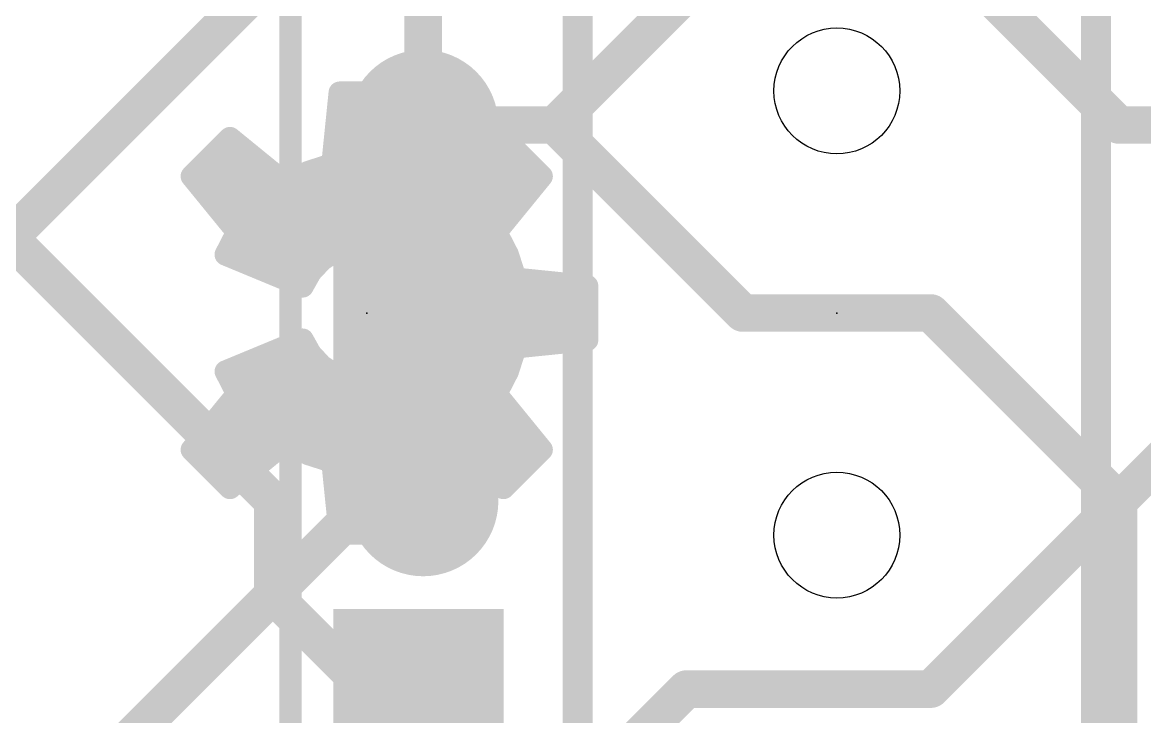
# Model space of a CAD drawing. Extents: x -17 to 90, y -12 to 22.
# Drawn here: x 16.72 to 24.3, y 8.7 to 13.39 of the extents above; entities that cross this region are included whole.
import ezdxf

# ---------------------------------------------------------------- set-up
doc = ezdxf.new("R2010")
doc.units = 0
for name, color, linetype in [('1', 12, 'CONTINUOUS'), ('16', 132, 'CONTINUOUS'), ('18', 110, 'CONTINUOUS'), ('20', 53, 'CONTINUOUS'), ('21', 41, 'CONTINUOUS'), ('22', 40, 'CONTINUOUS'), ('23', 53, 'CONTINUOUS'), ('24', 53, 'CONTINUOUS')]:
    doc.layers.add(name, color=color, linetype=linetype)

# ---------------------------------------------------------------- blocks, each defined once
blk = doc.blocks.new('RECT')
blk.add_solid([(-0.5, -0.5), (0.5, -0.5), (-0.5, 0.5), (0.5, 0.5)])
blk = doc.blocks.new('ROUNDV')
at = {"const_width": 0.5}
blk.add_lwpolyline([(0, -0.25, 1), (0, 0.25, 1), (0, -0.25)], format="xyb", dxfattribs=at)

msp = doc.modelspace()

# ---------------------------------------------------------------- linework, layer by layer
at = {"layer": '1', "const_width": 0.254}
for points in [[(24.13, 12.7), (22.86, 13.97)], [(19.431, 12.7), (19.431, 13.899)], [(19.431, 12.7), (20.32, 12.7)], [(20.32, 12.7), (21.59, 11.43)], [(25.4, 12.7), (24.13, 12.7)], [(16.26, 12.315), (18.415, 10.16)], [(19.4, 11.43), (19.4, 10.191)], [(22.86, 11.43), (21.59, 11.43)], [(24.127, 10.163), (22.86, 11.43)], [(19.4, 10.191), (19.431, 10.16)], [(18.415, 10.16), (18.415, 9.525)], [(24.127, 5.715), (24.127, 10.163)], [(18.415, 9.525), (19.05, 8.89)], [(19.36, 8.89), (19.4, 8.93)], [(19.05, 8.89), (19.36, 8.89)]]:
    msp.add_lwpolyline(points, dxfattribs=at)
at = {"layer": '1', "const_width": 0.127}
for points in [[(19.431, 12.7635, 1), (19.431, 12.6365)], [(20.3649, 12.7449, 1), (20.2751, 12.6551)], [(20.32, 12.6365, 1), (20.32, 12.7635)], [(24.13, 12.7635, 1), (24.13, 12.6365)], [(24.0851, 12.6551, 1), (24.1749, 12.7449)], [(19.3675, 12.7, 1), (19.4945, 12.7)], [(19.4635, 11.43, 1), (19.3365, 11.43)], [(21.59, 11.4935, 1), (21.59, 11.3665)], [(21.5451, 11.3851, 1), (21.6349, 11.4749)], [(22.9049, 11.4749, 1), (22.8151, 11.3851)], [(22.86, 11.3665, 1), (22.86, 11.4935)], [(19.4449, 10.2359, 1), (19.3551, 10.1461)], [(18.4785, 10.16, 1), (18.3515, 10.16)], [(18.3701, 10.1151, 1), (18.4599, 10.2049)], [(19.3365, 10.191, 1), (19.4635, 10.191)], [(19.3861, 10.1151, 1), (19.4759, 10.2049)], [(24.1905, 10.163, 1), (24.0635, 10.163)], [(24.0821, 10.1181, 1), (24.1719, 10.2079)], [(18.4599, 9.5699, 1), (18.3701, 9.4801)], [(18.3515, 9.525, 1), (18.4785, 9.525)], [(19.4449, 8.8851, 1), (19.3551, 8.9749)], [(19.05, 8.9535, 1), (19.05, 8.8265)], [(19.0051, 8.8451, 1), (19.0949, 8.9349)], [(19.3151, 8.9349, 1), (19.4049, 8.8451)], [(19.36, 8.8265, 1), (19.36, 8.9535)]]:
    msp.add_lwpolyline(points, format="xyb", dxfattribs=at)
at = {"layer": '16', "const_width": 0.254}
for points in [[(22.479, 17.78), (16.002, 11.303)], [(22.5425, 14.9225), (20.32, 12.7)], [(20.32, 12.7), (19.431, 12.7)], [(25.4, 11.43), (22.86, 8.89)], [(15.24, 6.35), (19.05, 10.16)], [(19.05, 10.16), (19.431, 10.16)], [(21.209, 8.89), (19.05, 6.731)], [(22.86, 8.89), (21.209, 8.89)]]:
    msp.add_lwpolyline(points, dxfattribs=at)
at = {"layer": '16', "const_width": 0.127}
for points in [[(19.431, 12.7635, 1), (19.431, 12.6365)], [(20.2751, 12.7449, 1), (20.3649, 12.6551)], [(20.32, 12.6365, 1), (20.32, 12.7635)], [(19.05, 10.2235, 1), (19.05, 10.0965)], [(19.0949, 10.1151, 1), (19.0051, 10.2049)], [(19.431, 10.0965, 1), (19.431, 10.2235)], [(21.209, 8.9535, 1), (21.209, 8.8265)], [(21.2539, 8.8451, 1), (21.1641, 8.9349)], [(22.8151, 8.9349, 1), (22.9049, 8.8451)], [(22.86, 8.8265, 1), (22.86, 8.9535)]]:
    msp.add_lwpolyline(points, format="xyb", dxfattribs=at)
at = {"layer": '20'}
for centre in [(22.225, 12.93), (22.225, 9.93)]:
    msp.add_circle(centre, 0.425, dxfattribs=at)
at = {"layer": '21'}
for points, const_width in [([(20.475, 15.03), (20.475, 7.83)], 0.2032), ([(23.975, 7.83), (23.975, 15.03)], 0.2032), ([(18.535, 14.355), (18.535, 8.505)], 0.1524)]:
    msp.add_lwpolyline(points, dxfattribs=dict(at, const_width=const_width))
at = {"layer": '22', "const_width": 0.15}
for points in [[(18.818, 12.4349), (18.8672, 12.9188)], [(18.8653, 12.9), (19.2347, 12.9)], [(18.8672, 12.9188), (19.2328, 12.9188)], [(19.2328, 12.9188), (19.282, 12.4349)], [(18.85, 12.75), (19.25, 12.75)], [(17.868, 12.3535), (18.1265, 12.612)], [(18.1145, 12.6), (18.1412, 12.6)], [(18.1265, 12.612), (18.5035, 12.3046)], [(18.8348, 12.6), (19.2652, 12.6)], [(19.5965, 12.3046), (19.9735, 12.612)], [(19.9588, 12.6), (19.9855, 12.6)], [(19.9735, 12.612), (20.232, 12.3535)], [(17.9645, 12.45), (18.3252, 12.45)], [(18.6553, 12.3828), (18.818, 12.4349)], [(18.8195, 12.45), (19.2805, 12.45)], [(19.282, 12.4349), (19.4447, 12.3828)], [(19.7748, 12.45), (20.1355, 12.45)], [(18.1754, 11.9765), (17.868, 12.3535)], [(18.5035, 12.3046), (18.6553, 12.3828)], [(19.4447, 12.3828), (19.5965, 12.3046)], [(20.232, 12.3535), (19.9246, 11.9765)], [(17.9116, 12.3), (20.1884, 12.3)], [(18.0339, 12.15), (20.0661, 12.15)], [(18.0972, 11.8247), (18.1754, 11.9765)], [(18.1562, 12), (19.9438, 12)], [(19.9246, 11.9765), (20.0028, 11.8247)], [(18.6169, 11.6094), (18.0972, 11.8247)], [(18.1102, 11.85), (18.8421, 11.85)], [(18.8427, 11.8503), (18.7487, 11.789)], [(18.9485, 11.8876), (18.8427, 11.8503)], [(19.0602, 11.8985), (18.9485, 11.8876)], [(19.1713, 11.8827), (19.0602, 11.8985)], [(19.2754, 11.8409), (19.1713, 11.8827)], [(19.2526, 11.85), (19.9898, 11.85)], [(19.3666, 11.7755), (19.2754, 11.8409)], [(20.0028, 11.8247), (20.0549, 11.662)], [(18.7487, 11.789), (18.672, 11.7072)], [(19.4396, 11.6903), (19.3666, 11.7755)], [(18.3982, 11.7), (18.6679, 11.7)], [(18.672, 11.7072), (18.6169, 11.6094)], [(19.4313, 11.7), (20.0427, 11.7)], [(19.4904, 11.5902), (19.4396, 11.6903)], [(20.0549, 11.662), (20.5388, 11.6128)], [(20.5388, 11.6128), (20.5388, 11.2472)], [(19.5158, 11.481), (19.4904, 11.5902)], [(19.4997, 11.55), (20.5388, 11.55)], [(19.5146, 11.3688), (19.5158, 11.481)], [(19.4868, 11.2601), (19.5146, 11.3688)], [(19.515, 11.4), (20.5388, 11.4)], [(18.0972, 11.0353), (18.6169, 11.2506)], [(18.6154, 11.25), (18.6172, 11.25)], [(18.6169, 11.2506), (18.6707, 11.1544)], [(19.4339, 11.1611), (19.4868, 11.2601)], [(19.4814, 11.25), (20.5388, 11.25)], [(20.5388, 11.2472), (20.0549, 11.198)], [(18.6707, 11.1544), (18.7455, 11.0735)], [(19.359, 11.0776), (19.4339, 11.1611)], [(20.0549, 11.198), (20.0028, 11.0353)], [(18.2534, 11.1), (18.7211, 11.1)], [(18.7455, 11.0735), (18.8372, 11.0123)], [(19.2664, 11.0142), (19.359, 11.0776)], [(19.3791, 11.1), (20.0235, 11.1)], [(18.1754, 10.8835), (18.0972, 11.0353)], [(18.8372, 11.0123), (18.9406, 10.9741)], [(19.1614, 10.9747), (19.2664, 11.0142)], [(20.0028, 11.0353), (19.9246, 10.8835)], [(18.1411, 10.95), (19.9589, 10.95)], [(18.9406, 10.9741), (19.05, 10.9612)], [(19.05, 10.9612), (19.1614, 10.9747)], [(17.868, 10.5065), (18.1754, 10.8835)], [(19.9246, 10.8835), (20.232, 10.5065)], [(18.1073, 10.8), (19.9927, 10.8)], [(17.985, 10.65), (20.115, 10.65)], [(18.5035, 10.5554), (18.1265, 10.248)], [(18.6553, 10.4772), (18.5035, 10.5554)], [(19.5965, 10.5554), (19.4447, 10.4772)], [(19.9735, 10.248), (19.5965, 10.5554)], [(18.1265, 10.248), (17.868, 10.5065)], [(17.8745, 10.5), (18.4356, 10.5)], [(18.611, 10.5), (19.489, 10.5)], [(18.818, 10.4251), (18.6553, 10.4772)], [(19.4447, 10.4772), (19.282, 10.4251)], [(19.6644, 10.5), (20.2255, 10.5)], [(20.232, 10.5065), (19.9735, 10.248)], [(18.8672, 9.9412), (18.818, 10.4251)], [(19.282, 10.4251), (19.2328, 9.9412)], [(18.0245, 10.35), (18.2516, 10.35)], [(18.8256, 10.35), (19.2744, 10.35)], [(19.8484, 10.35), (20.0755, 10.35)], [(18.8409, 10.2), (19.2591, 10.2)], [(18.8561, 10.05), (19.2439, 10.05)], [(19.2328, 9.9412), (18.8672, 9.9412)]]:
    msp.add_lwpolyline(points, dxfattribs=at)
at = {"layer": '22', "const_width": 0.075}
for points in [[(18.8653, 12.9375, 1), (18.8653, 12.8625)], [(18.8672, 12.9563, 1), (18.8672, 12.8813)], [(18.9045, 12.915, 1), (18.8299, 12.9226)], [(19.2701, 12.9226, 1), (19.1955, 12.915)], [(19.2328, 12.8813, 1), (19.2328, 12.9563)], [(19.2347, 12.8625, 1), (19.2347, 12.9375)], [(18.85, 12.7875, 1), (18.85, 12.7125)], [(19.25, 12.7125, 1), (19.25, 12.7875)], [(18.1145, 12.6375, 1), (18.1145, 12.5625)], [(18.1502, 12.6411, 1), (18.1028, 12.5829)], [(18.153, 12.5855, 1), (18.1, 12.6385)], [(18.1412, 12.5625, 1), (18.1412, 12.6375)], [(18.8348, 12.6375, 1), (18.8348, 12.5625)], [(19.2652, 12.5625, 1), (19.2652, 12.6375)], [(19.9588, 12.6375, 1), (19.9588, 12.5625)], [(20, 12.6385, 1), (19.947, 12.5855)], [(19.9972, 12.5829, 1), (19.9498, 12.6411)], [(19.9855, 12.5625, 1), (19.9855, 12.6375)], [(17.9645, 12.4875, 1), (17.9645, 12.4125)], [(18.3252, 12.4125, 1), (18.3252, 12.4875)], [(18.8195, 12.4875, 1), (18.8195, 12.4125)], [(18.8294, 12.3992, 1), (18.8066, 12.4706)], [(19.2934, 12.4706, 1), (19.2706, 12.3992)], [(19.2805, 12.4125, 1), (19.2805, 12.4875)], [(19.7748, 12.4875, 1), (19.7748, 12.4125)], [(20.1355, 12.4125, 1), (20.1355, 12.4875)], [(17.8971, 12.3772, 1), (17.8389, 12.3298)], [(18.6439, 12.4185, 1), (18.6668, 12.3471)], [(18.6725, 12.3495, 1), (18.6382, 12.4162)], [(18.7807, 12.4387, 1), (18.8553, 12.4311)], [(19.2447, 12.4311, 1), (19.3193, 12.4387)], [(19.4618, 12.4162, 1), (19.4275, 12.3495)], [(19.4332, 12.3471, 1), (19.4561, 12.4185)], [(20.2611, 12.3298, 1), (20.2029, 12.3772)], [(17.8415, 12.38, 1), (17.8945, 12.327)], [(17.9116, 12.3375, 1), (17.9116, 12.2625)], [(18.4863, 12.3379, 1), (18.5207, 12.2713)], [(18.4798, 12.2755, 1), (18.5272, 12.3337)], [(19.5728, 12.3337, 1), (19.6202, 12.2755)], [(19.5793, 12.2713, 1), (19.6137, 12.3379)], [(20.1884, 12.2625, 1), (20.1884, 12.3375)], [(20.2055, 12.327, 1), (20.2585, 12.38)], [(18.0339, 12.1875, 1), (18.0339, 12.1125)], [(20.0661, 12.1125, 1), (20.0661, 12.1875)], [(18.1562, 12.0375, 1), (18.1562, 11.9625)], [(18.2087, 11.9593, 1), (18.1421, 11.9937)], [(19.9579, 11.9937, 1), (19.8913, 11.9593)], [(19.9438, 11.9625, 1), (19.9438, 12.0375)], [(18.1463, 11.9528, 1), (18.2045, 12.0002)], [(19.8955, 12.0002, 1), (19.9537, 11.9528)], [(18.1116, 11.8593, 1), (18.0828, 11.7901)], [(18.1102, 11.8875, 1), (18.1102, 11.8125)], [(18.8302, 11.8857, 1), (18.8551, 11.815)], [(18.8631, 11.8189, 1), (18.8222, 11.8818)], [(18.8421, 11.8125, 1), (18.8421, 11.8875)], [(18.9448, 11.9249, 1), (18.9522, 11.8502)], [(18.961, 11.8522, 1), (18.9361, 11.9229)], [(19.0655, 11.9357, 1), (19.0549, 11.8614)], [(19.0638, 11.8612, 1), (19.0565, 11.9359)], [(19.1852, 11.9175, 1), (19.1573, 11.8479)], [(19.166, 11.8455, 1), (19.1766, 11.9198)], [(19.2526, 11.8875, 1), (19.2526, 11.8125)], [(19.2972, 11.8713, 1), (19.2535, 11.8104)], [(19.2614, 11.8061, 1), (19.2894, 11.8756)], [(20.0385, 11.8361, 1), (19.9671, 11.8132)], [(19.9898, 11.8125, 1), (19.9898, 11.8875)], [(18.0639, 11.8419, 1), (18.1305, 11.8075)], [(18.7282, 11.8205, 1), (18.7692, 11.7576)], [(18.776, 11.7634, 1), (18.7213, 11.8147)], [(19.395, 11.7999, 1), (19.3381, 11.7511)], [(19.3447, 11.745, 1), (19.3884, 11.806)], [(19.9695, 11.8075, 1), (20.0362, 11.8418)], [(18.3982, 11.7375, 1), (18.3982, 11.6625)], [(18.6446, 11.7328, 1), (18.6993, 11.6815)], [(18.7046, 11.6888, 1), (18.6393, 11.7256)], [(18.6679, 11.6625, 1), (18.6679, 11.7375)], [(19.4313, 11.7375, 1), (19.4313, 11.6625)], [(19.4731, 11.7073, 1), (19.4062, 11.6734)], [(19.4112, 11.6659, 1), (19.4681, 11.7147)], [(20.0427, 11.6625, 1), (20.0427, 11.7375)], [(18.6025, 11.5748, 1), (18.6313, 11.644)], [(20.0587, 11.6993, 1), (20.0511, 11.6247)], [(20.0192, 11.6506, 1), (20.0906, 11.6734)], [(20.5763, 11.6128, 1), (20.5013, 11.6128)], [(20.535, 11.5755, 1), (20.5426, 11.6501)], [(18.5842, 11.6278, 1), (18.6496, 11.591)], [(19.5269, 11.5988, 1), (19.4538, 11.5817)], [(19.4569, 11.5733, 1), (19.5238, 11.6072)], [(19.4997, 11.5875, 1), (19.4997, 11.5125)], [(20.5388, 11.5125, 1), (20.5388, 11.5875)], [(19.5533, 11.4806, 1), (19.4783, 11.4814)], [(19.4793, 11.4725, 1), (19.5524, 11.4895)], [(19.515, 11.4375, 1), (19.515, 11.3625)], [(19.5509, 11.3595, 1), (19.4783, 11.3781)], [(20.5388, 11.3625, 1), (20.5388, 11.4375)], [(19.4771, 11.3692, 1), (19.5521, 11.3684)], [(18.6154, 11.2875, 1), (18.6154, 11.2125)], [(18.6496, 11.2689, 1), (18.5842, 11.2323)], [(18.6313, 11.216, 1), (18.6025, 11.2852)], [(18.6172, 11.2125, 1), (18.6172, 11.2875)], [(19.4814, 11.2875, 1), (19.4814, 11.2125)], [(19.4504, 11.2694, 1), (19.5231, 11.2508)], [(19.5198, 11.2424, 1), (19.4537, 11.2778)], [(20.5426, 11.2099, 1), (20.535, 11.2845)], [(20.5388, 11.2125, 1), (20.5388, 11.2875)], [(18.6983, 11.1799, 1), (18.6432, 11.129)], [(19.4008, 11.1788, 1), (19.467, 11.1434)], [(19.4618, 11.1361, 1), (19.406, 11.1861)], [(20.0511, 11.2353, 1), (20.0587, 11.1607)], [(20.0906, 11.1866, 1), (20.0192, 11.2094)], [(20.5013, 11.2472, 1), (20.5763, 11.2472)], [(18.2534, 11.1375, 1), (18.2534, 11.0625)], [(18.638, 11.1361, 1), (18.7035, 11.1728)], [(18.7664, 11.1047, 1), (18.7247, 11.0423)], [(18.7211, 11.0625, 1), (18.7211, 11.1375)], [(19.3802, 11.0466, 1), (19.3378, 11.1085)], [(19.3791, 11.1375, 1), (19.3791, 11.0625)], [(20.0235, 11.0625, 1), (20.0235, 11.1375)], [(18.1305, 11.0525, 1), (18.0639, 11.0181)], [(18.0828, 11.0699, 1), (18.1116, 11.0007)], [(18.718, 11.0481, 1), (18.7731, 11.099)], [(18.8501, 11.0475, 1), (18.8242, 10.9771)], [(18.8163, 10.9811, 1), (18.858, 11.0435)], [(19.2452, 11.0451, 1), (19.2876, 10.9832)], [(19.2796, 10.9791, 1), (19.2532, 11.0493)], [(19.3311, 11.1026, 1), (19.3869, 11.0525)], [(19.9671, 11.0468, 1), (20.0385, 11.0239)], [(20.0362, 11.0182, 1), (19.9695, 11.0525)], [(18.1411, 10.9875, 1), (18.1411, 10.9125)], [(18.945, 11.0114, 1), (18.9362, 10.9369)], [(18.9276, 10.939, 1), (18.9535, 11.0093)], [(19.0455, 10.9984, 1), (19.0545, 10.924)], [(19.0456, 10.924, 1), (19.0544, 10.9984)], [(19.1482, 11.0097, 1), (19.1746, 10.9396)], [(19.1659, 10.9374, 1), (19.1569, 11.0119)], [(19.9589, 10.9125, 1), (19.9589, 10.9875)], [(18.1421, 10.8663, 1), (18.2087, 10.9007)], [(18.2045, 10.8598, 1), (18.1463, 10.9072)], [(19.9537, 10.9072, 1), (19.8955, 10.8598)], [(19.8913, 10.9007, 1), (19.9579, 10.8663)], [(18.1073, 10.8375, 1), (18.1073, 10.7625)], [(19.9927, 10.7625, 1), (19.9927, 10.8375)], [(17.985, 10.6875, 1), (17.985, 10.6125)], [(20.115, 10.6125, 1), (20.115, 10.6875)], [(18.5207, 10.5887, 1), (18.4863, 10.5221)], [(18.5272, 10.5263, 1), (18.4798, 10.5845)], [(19.6202, 10.5845, 1), (19.5728, 10.5263)], [(19.6137, 10.5221, 1), (19.5793, 10.5887)], [(17.8945, 10.533, 1), (17.8415, 10.48)], [(17.8389, 10.5302, 1), (17.8971, 10.4828)], [(17.8745, 10.5375, 1), (17.8745, 10.4625)], [(18.4356, 10.4625, 1), (18.4356, 10.5375)], [(18.611, 10.5375, 1), (18.611, 10.4625)], [(18.6668, 10.5129, 1), (18.6439, 10.4415)], [(18.6382, 10.4438, 1), (18.6725, 10.5105)], [(19.4275, 10.5105, 1), (19.4618, 10.4438)], [(19.4561, 10.4415, 1), (19.4332, 10.5129)], [(19.489, 10.4625, 1), (19.489, 10.5375)], [(19.6644, 10.5375, 1), (19.6644, 10.4625)], [(20.2029, 10.4828, 1), (20.2611, 10.5302)], [(20.2585, 10.48, 1), (20.2055, 10.533)], [(20.2255, 10.4625, 1), (20.2255, 10.5375)], [(18.8553, 10.4289, 1), (18.7807, 10.4213)], [(18.8066, 10.3894, 1), (18.8294, 10.4608)], [(19.2706, 10.4608, 1), (19.2934, 10.3894)], [(19.3193, 10.4213, 1), (19.2447, 10.4289)], [(18.0245, 10.3875, 1), (18.0245, 10.3125)], [(18.2516, 10.3125, 1), (18.2516, 10.3875)], [(18.8256, 10.3875, 1), (18.8256, 10.3125)], [(19.2744, 10.3125, 1), (19.2744, 10.3875)], [(19.8484, 10.3875, 1), (19.8484, 10.3125)], [(20.0755, 10.3125, 1), (20.0755, 10.3875)], [(18.1028, 10.2771, 1), (18.1502, 10.2189)], [(18.1, 10.2215, 1), (18.153, 10.2745)], [(19.947, 10.2745, 1), (20, 10.2215)], [(19.9498, 10.2189, 1), (19.9972, 10.2771)], [(18.8409, 10.2375, 1), (18.8409, 10.1625)], [(19.2591, 10.1625, 1), (19.2591, 10.2375)], [(18.8561, 10.0875, 1), (18.8561, 10.0125)], [(19.2439, 10.0125, 1), (19.2439, 10.0875)], [(18.8672, 9.9787, 1), (18.8672, 9.9037)], [(19.2328, 9.9037, 1), (19.2328, 9.9787)], [(18.8299, 9.9374, 1), (18.9045, 9.945)], [(19.1955, 9.945, 1), (19.2701, 9.9374)]]:
    msp.add_lwpolyline(points, format="xyb", dxfattribs=at)
at = {"layer": '23'}
msp.add_point((22.225, 11.43), dxfattribs=at)
at = {"layer": '24'}
msp.add_point((19.05, 11.43), dxfattribs=at)

# ---------------------------------------------------------------- block references
at = {"layer": '1', "yscale": 1.15, "rotation": 90}
for p in [(19.4, 11.43), (19.4, 8.93)]:
    msp.add_blockref('RECT', p, dxfattribs=at)
at = {"layer": '18', "xscale": 1.016, "yscale": 1.016}
for p in [(19.431, 12.7), (19.431, 12.7), (19.431, 10.16), (19.431, 10.16)]:
    msp.add_blockref('ROUNDV', p, dxfattribs=at)

doc.saveas('drawing.dxf')
